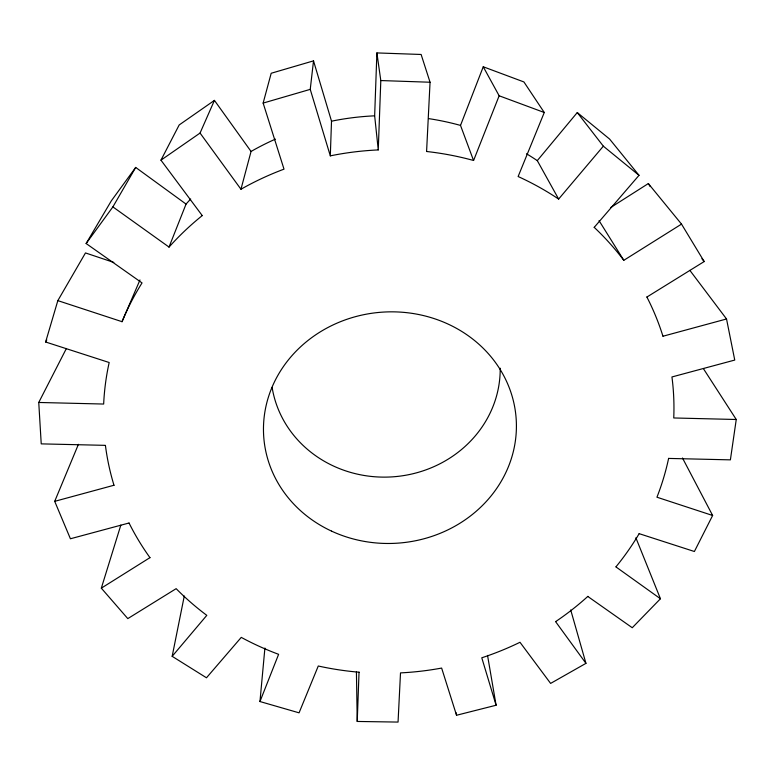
<?xml version="1.0" encoding="UTF-8"?>
<svg xmlns="http://www.w3.org/2000/svg" width="775" height="775" viewBox="0 0 775 775"><rect width="100%" height="100%" fill="white"/><g stroke="black" fill="none" stroke-linecap="round" stroke-linejoin="round"><path stroke-width="1.16" d="M376.892 52.923L374.654 115.785L378.258 149.904L380.806 80.552L376.892 52.923L421.125 54.473L430.048 82.237L426.589 151.464M487.543 655.417L496.097 705.24L456.543 715.257L441.634 668.069A285.19 261.495 -4.4 0 1 400.51 672.894L398.05 722.077L357.227 721.457L359.038 672.206M359.125 672.206A285.19 261.495 -4.4 0 1 318.273 666.006L299.063 712.835L259.964 701.54L264.905 648.036M313.517 60.867L331.516 121.162L330.305 155.852L310.242 89.367L313.517 60.867L271.192 73.257L263.142 103.085L284.008 169.144A285.219 261.553 -4.4 0 0 240.957 189.245L200.057 133.058L214.433 100.382L251.052 151.454L240.957 189.245M703.593 368.929L736.25 419.498L730.389 459.856L668.622 458.422M259.964 701.54L278.613 654.323A285.19 261.504 -4.4 0 1 241.257 637.379L206.479 677.786L172.166 656.328L184.285 596.014M105.361 445.354L41.23 443.872L38.75 402.467L103.666 404.046A285.2 261.533 -4.4 0 1 109.178 362.516L45.628 341.998L57.834 300.623L85.473 252.931L113.809 262.415M172.166 656.328L206.799 615.35A285.19 261.504 -4.4 0 1 176.148 588.661L127.797 618.615L101.322 588.157L120.842 525.092M426.512 151.483A285.219 261.553 -4.4 0 1 473.544 160.473L460.515 125.414L483.251 66.776L523.91 81.947L544.273 112.501L518.126 176.526A285.21 261.553 -4.4 0 1 558.639 199.068L603.337 146.175L577.268 112.549L537.298 160.628L558.639 199.068M473.612 160.435L499.148 95.78L483.251 66.776M186.048 204.087L169.018 247.07L112.888 206.896L135.693 167.429L186.048 204.087A258.482 241.006 -4.4 0 1 190.679 199.01M129.028 522.999L70.418 538.77L54.705 501.338L78.42 444.317M57.834 300.623L122.024 321.683L139.975 279.959M682.484 457.996L712.632 515.482L694.39 551.5L639.172 533.665M38.75 402.467L66.398 348.479M202.217 215.557L160.958 160.163L179.18 124.959L214.433 100.382M45.628 341.998L46.791 339.905M122.014 321.732A285.2 261.533 -4.4 0 1 142.038 282.914L86.132 243.524L111.367 200.783L135.693 167.429M86.132 243.524L112.888 206.896M594.212 227.356L639.017 175.315L609.605 139.064L577.268 112.549M635.878 537.792L660.445 598.755L632.255 627.731L587.837 596.479M160.958 160.163L200.057 133.058M610.729 207.506L648.336 183.559L681.516 224.111L704.184 261.553L646.922 297.028M101.322 588.157L149.943 557.651M681.516 224.111L623.817 260.313L599.046 220.642M570.72 609.964L585.948 663.352L550.618 683.414L519.986 642.281A285.19 261.495 -4.4 0 1 481.779 657.791L496.097 705.24M263.142 103.085L310.242 89.367M54.705 501.338L113.954 485.257M662.993 336.224L726.533 318.98L734.748 360.065L671.944 376.96A285.2 261.524 -4.4 0 1 673.746 417.967L736.25 419.498M380.806 80.552L430.048 82.237M712.632 515.482L656.948 497.211A285.2 261.524 -4.4 0 0 668.622 458.364M499.148 95.78L544.273 112.501M615.951 566.913L660.445 598.755M603.337 146.175L639.017 175.315M701.947 258.753L704.184 261.553M689.886 270.388L726.533 318.98M555.646 621.705L585.948 663.352M648.336 183.559L650.177 186.572M456.233 712.855L456.543 715.257M356.423 672.022L357.227 721.457M639.21 533.549A285.2 261.524 -4.4 0 1 615.989 566.806M587.925 596.314A285.2 261.524 -4.4 0 1 555.733 621.55M594.183 227.327A285.21 261.553 -4.4 0 1 623.788 260.293M646.854 296.97A285.21 261.553 -4.4 0 1 662.935 336.176M500.204 368.193A114.729 106.756 -4.4 0 1 394.611 476.693A114.729 106.756 -4.4 0 1 272.122 387.423M428.885 118.653A258.482 241.015 -4.4 0 1 460.515 125.414M526.506 153.76A258.482 241.015 -4.4 0 1 537.259 160.619M330.266 155.862A285.219 261.553 -4.4 0 1 378.219 149.924M251.023 151.474A258.482 241.006 -4.4 0 1 275.435 139.122M331.458 121.2A258.482 241.006 -4.4 0 1 374.606 115.833M149.992 557.7A285.19 261.504 -4.4 0 1 129.067 523.057M114.022 485.373A285.19 261.504 -4.4 0 1 105.429 445.48M168.979 247.157A285.2 261.533 -4.4 0 1 202.178 215.653M331.545 531.117A126.538 115.756 -4.4 0 0 516.295 421.019A126.538 115.756 -4.4 0 0 321.974 330.838A126.538 115.756 -4.4 0 0 331.545 531.117"/></g></svg>
